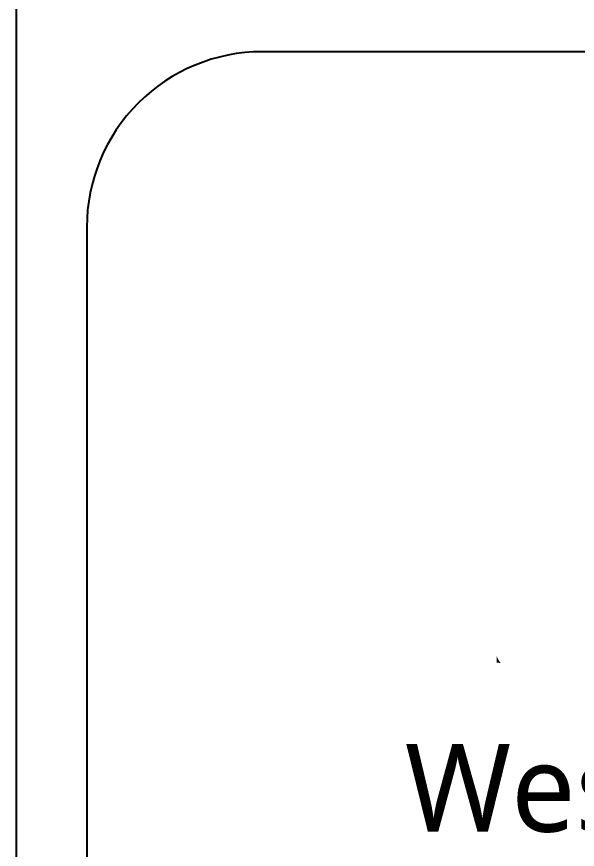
# Model space of a CAD drawing. Extents: x 0 to 420, y 0 to 297.
# Drawn here: x 352.5 to 360.49, y 70.47 to 82.34 of the extents above; entities that cross this region are included whole.
import ezdxf
from ezdxf.enums import TextEntityAlignment as Align

# ---------------------------------------------------------------- set-up
doc = ezdxf.new("R2010")
doc.units = 0
doc.layers.get('0').update_dxf_attribs({"linetype": 'CONTINUOUS'})
for name, color, linetype in [('T35', 3, 'CONTINUOUS'), ('TBLK18', 4, 'CONTINUOUS'), ('TBLK25', 1, 'CONTINUOUS'), ('TBLK35', 3, 'CONTINUOUS'), ('TBLK50', 7, 'CONTINUOUS')]:
    doc.layers.add(name, color=color, linetype=linetype)
doc.styles.add('ISO', font='iso3098b.shx')
doc.styles.add('logonorm', font='trebuc.TTF', dxfattribs={"width": 1.02, "height": 0.2})

# ---------------------------------------------------------------- blocks, each defined once
blk = doc.blocks.new('A3BBLK')
at = {"layer": 'TBLK50'}
blk.add_line((352.5, 4.5), (352.5, 292.5), dxfattribs=at)
blk = doc.blocks.new('State Logo')
at = {"layer": 'T35', "color": 1, "style": 'logonorm'}
blk.add_text('Western Australia', height=2.49981, dxfattribs=at).set_placement((0.047, -7.56), align=Align.MIDDLE)
blk = doc.blocks.new('a3_in_vtblk')
at = {"layer": 'TBLK50'}
blk.add_lwpolyline([(409.5, 40.5), (409.5, 79.341, 0.414214), (407, 81.841), (356, 81.841, 0.414214), (353.5, 79.341), (353.5, 40.5, 0.414214), (356, 38), (407, 38, 0.414214)], format="xyb", close=True, dxfattribs=at)
blk.add_blockref('A3BBLK', (0, 0))
at = {"layer": 'TBLK18', "xscale": 0.5, "yscale": 0.5, "zscale": 0.499999999999998}
blk.add_blockref('State Logo', (364.797, 75.162), dxfattribs=at)
at = {"layer": 'TBLK18', "style": 'ISO'}
for tag, p, height in [('GROUND_SURVEY_STD.', (381.875, 126.105), 1.8), ('SURVEY_CAPTURE_DATE', (381.945, 122.605), 1.8), ('MAPPING_SURVEY_STD.', (381.945, 119.105), 1.8), ('MAPPING_CAPTURE_DATE', (381.945, 115.605), 1.8), ('PROJECT_ZONE', (381.945, 112.105), 1.8), ('HEIGHT_DATUM', (381.945, 108.605), 1.8), ('CLIENT_STREET_NAME', (355.514, 86.941), 1.5), ('CLIENT_SUBURB_POSTCODE', (388.488, 86.941), 1.5), ('CLIENT_TELEPHONE_NO.', (368.306, 84.677), 1.5), ('CLIENT_FAX_NO.', (393.555, 84.677), 1.5), ('STREET_NAME', (355.514, 62.1), 1.5), ('SUBURB_POSTCODE', (388.488, 62.1), 1.5), ('TELEPHONE_NO.', (368.306, 59.836), 1.5), ('FAX_NO.', (393.555, 59.836), 1.5)]:
    blk.add_attdef(tag, p, '', height=height, dxfattribs=at)
for tag, p in [('CLIENT_MR_DIRECTORATE', (381.5, 92.96)), ('MR_DIRECTORATE', (381.5, 68.119))]:
    blk.add_attdef(tag, text='', height=1.5, dxfattribs=at).set_placement(p, align=Align.CENTER)
at = {"layer": 'TBLK25', "style": 'ISO'}
for tag, height, p in [('CLIENT_MR__BRANCH', 2, (381.5, 90.04)), ('MR_BRANCH', 2, (381.5, 65.199)), ('ROAD_SECTION', 1.75, (384.5, 29.162)), ('SLK', 1.75, (384.5, 26.108)), ('CHAINAGE', 1.75, (384.5, 19.205))]:
    blk.add_attdef(tag, text='', height=height, dxfattribs=at).set_placement(p, align=Align.CENTER)
for tag, p, height in [('FILE_NUMBER', (371.773, 54.237), 2.5), ('DESIGNED_/_DRAWN', (371.773, 49.487), 2), ('VERIFIED', (371.773, 44.487), 2), ('APPROVED', (371.773, 39.487), 2), ('LOCAL_AUTHORITY', (370.48, 16.733), 1.25)]:
    blk.add_attdef(tag, p, '', height=height, dxfattribs=at)
at = {"layer": 'TBLK35', "style": 'ISO', "width": 0.9}
for tag, p in [('ROAD_PROJECT&NUMBER', (384.5, 32.231)), ('DRAWING_DESCRIPTION', (384.5, 22.288))]:
    blk.add_attdef(tag, text='', height=2.5, dxfattribs=at).set_placement(p, align=Align.CENTER)
at = {"layer": 'TBLK50', "style": 'ISO'}
blk.add_attdef('MRWA_DRG_NUMBER', (356.288, 6.085), '', height=5, dxfattribs=at)

msp = doc.modelspace()

# ---------------------------------------------------------------- hatches: boundary and pattern name
at = {"layer": 'TBLK18', "linetype": 'Continuous', "lineweight": 0}
h = msp.add_hatch(color=256, dxfattribs=at)
edge = h.paths.add_edge_path()
edge.add_spline(control_points=[(359.344453, 73.224856), (359.344415, 73.22303), (359.34434, 73.219376), (359.344222, 73.213895), (359.344113, 73.208413), (359.343987, 73.202932), (359.34388, 73.19745), (359.343753, 73.191969), (359.343646, 73.186487), (359.343519, 73.181006), (359.343412, 73.175524), (359.343284, 73.170043), (359.343181, 73.164563), (359.343041, 73.159072), (359.342981, 73.153628), (359.342681, 73.148002), (359.343217, 73.143056), (359.340953, 73.136338), (359.346563, 73.136768), (359.349991, 73.13593), (359.353807, 73.135422), (359.357515, 73.134809), (359.361254, 73.134237), (359.364986, 73.133652), (359.368719, 73.133076), (359.372449, 73.132481), (359.376182, 73.131904), (359.379917, 73.131321), (359.383648, 73.130745), (359.387387, 73.130146), (359.391089, 73.129588), (359.39493, 73.128936), (359.398249, 73.128582), (359.405265, 73.126697), (359.395944, 73.134031), (359.392721, 73.138833), (359.387681, 73.144797), (359.383387, 73.150541), (359.379167, 73.156436), (359.37518, 73.162375), (359.371382, 73.168386), (359.367754, 73.174447), (359.364323, 73.180579), (359.361041, 73.186756), (359.35793, 73.192992), (359.354955, 73.199272), (359.352141, 73.205607), (359.349449, 73.211981), (359.34688, 73.218394), (359.345262, 73.222703), (359.344453, 73.224856)], knot_values=[0, 0, 0, 0, 0.054791261, 0.109653866, 0.164445127, 0.219308749, 0.27410001, 0.328963633, 0.383754893, 0.438618516, 0.493409777, 0.548273399, 0.60306466, 0.657928282, 0.712719543, 0.767583165, 0.82242166, 0.877285283, 0.915081127, 0.952876971, 0.990672815, 1.028409617, 1.066205461, 1.103977964, 1.141773808, 1.179510611, 1.217306455, 1.255102299, 1.292898143, 1.330634946, 1.36843079, 1.406163918, 1.443959762, 1.481696564, 1.557116445, 1.631570598, 1.705158253, 1.777976657, 1.850138996, 1.921715456, 1.992768077, 2.063375656, 2.133611729, 2.203534561, 2.273204805, 2.3426593, 2.411986677, 2.481143745, 2.550218025, 2.619224045, 2.619224045, 2.619224045, 2.619224045], degree=3, periodic=0)
h = msp.add_hatch(color=256, dxfattribs=at)
edge = h.paths.add_edge_path()
edge.add_spline(control_points=[(359.344453, 73.224856), (359.344415, 73.22303), (359.34434, 73.219376), (359.344222, 73.213895), (359.344113, 73.208413), (359.343987, 73.202932), (359.34388, 73.19745), (359.343753, 73.191969), (359.343646, 73.186487), (359.343519, 73.181006), (359.343412, 73.175524), (359.343284, 73.170043), (359.343181, 73.164563), (359.343041, 73.159072), (359.342981, 73.153628), (359.342681, 73.148002), (359.343217, 73.143056), (359.340953, 73.136338), (359.346563, 73.136768), (359.349991, 73.13593), (359.353807, 73.135422), (359.357515, 73.134809), (359.361254, 73.134237), (359.364986, 73.133652), (359.368719, 73.133076), (359.372449, 73.132481), (359.376182, 73.131904), (359.379917, 73.131321), (359.383648, 73.130745), (359.387387, 73.130146), (359.391089, 73.129588), (359.39493, 73.128936), (359.398249, 73.128582), (359.405265, 73.126697), (359.395944, 73.134031), (359.392721, 73.138833), (359.387681, 73.144797), (359.383387, 73.150541), (359.379167, 73.156436), (359.37518, 73.162375), (359.371382, 73.168386), (359.367754, 73.174447), (359.364323, 73.180579), (359.361041, 73.186756), (359.35793, 73.192992), (359.354955, 73.199272), (359.352141, 73.205607), (359.349449, 73.211981), (359.34688, 73.218394), (359.345262, 73.222703), (359.344453, 73.224856)], knot_values=[0, 0, 0, 0, 0.054791261, 0.109653866, 0.164445127, 0.219308749, 0.27410001, 0.328963633, 0.383754893, 0.438618516, 0.493409777, 0.548273399, 0.60306466, 0.657928282, 0.712719543, 0.767583165, 0.82242166, 0.877285283, 0.915081127, 0.952876971, 0.990672815, 1.028409617, 1.066205461, 1.103977964, 1.141773808, 1.179510611, 1.217306455, 1.255102299, 1.292898143, 1.330634946, 1.36843079, 1.406163918, 1.443959762, 1.481696564, 1.557116445, 1.631570598, 1.705158253, 1.777976657, 1.850138996, 1.921715456, 1.992768077, 2.063375656, 2.133611729, 2.203534561, 2.273204805, 2.3426593, 2.411986677, 2.481143745, 2.550218025, 2.619224045, 2.619224045, 2.619224045, 2.619224045], degree=3, periodic=0)
h = msp.add_hatch(color=256, dxfattribs=at)
edge = h.paths.add_edge_path()
edge.add_spline(control_points=[(359.344453, 73.224856), (359.344415, 73.22303), (359.34434, 73.219376), (359.344222, 73.213895), (359.344113, 73.208413), (359.343987, 73.202932), (359.34388, 73.19745), (359.343753, 73.191969), (359.343646, 73.186487), (359.343519, 73.181006), (359.343412, 73.175524), (359.343284, 73.170043), (359.343181, 73.164563), (359.343041, 73.159072), (359.342981, 73.153628), (359.342681, 73.148002), (359.343217, 73.143056), (359.340953, 73.136338), (359.346563, 73.136768), (359.349991, 73.13593), (359.353807, 73.135422), (359.357515, 73.134809), (359.361254, 73.134237), (359.364986, 73.133652), (359.368719, 73.133076), (359.372449, 73.132481), (359.376182, 73.131904), (359.379917, 73.131321), (359.383648, 73.130745), (359.387387, 73.130146), (359.391089, 73.129588), (359.39493, 73.128936), (359.398249, 73.128582), (359.405265, 73.126697), (359.395944, 73.134031), (359.392721, 73.138833), (359.387681, 73.144797), (359.383387, 73.150541), (359.379167, 73.156436), (359.37518, 73.162375), (359.371382, 73.168386), (359.367754, 73.174447), (359.364323, 73.180579), (359.361041, 73.186756), (359.35793, 73.192992), (359.354955, 73.199272), (359.352141, 73.205607), (359.349449, 73.211981), (359.34688, 73.218394), (359.345262, 73.222703), (359.344453, 73.224856)], knot_values=[0, 0, 0, 0, 0.054791261, 0.109653866, 0.164445127, 0.219308749, 0.27410001, 0.328963633, 0.383754893, 0.438618516, 0.493409777, 0.548273399, 0.60306466, 0.657928282, 0.712719543, 0.767583165, 0.82242166, 0.877285283, 0.915081127, 0.952876971, 0.990672815, 1.028409617, 1.066205461, 1.103977964, 1.141773808, 1.179510611, 1.217306455, 1.255102299, 1.292898143, 1.330634946, 1.36843079, 1.406163918, 1.443959762, 1.481696564, 1.557116445, 1.631570598, 1.705158253, 1.777976657, 1.850138996, 1.921715456, 1.992768077, 2.063375656, 2.133611729, 2.203534561, 2.273204805, 2.3426593, 2.411986677, 2.481143745, 2.550218025, 2.619224045, 2.619224045, 2.619224045, 2.619224045], degree=3, periodic=0)
h = msp.add_hatch(color=256, dxfattribs=at)
edge = h.paths.add_edge_path()
edge.add_spline(control_points=[(359.344453, 73.224856), (359.344415, 73.22303), (359.34434, 73.219376), (359.344222, 73.213895), (359.344113, 73.208413), (359.343987, 73.202932), (359.34388, 73.19745), (359.343753, 73.191969), (359.343646, 73.186487), (359.343519, 73.181006), (359.343412, 73.175524), (359.343284, 73.170043), (359.343181, 73.164563), (359.343041, 73.159072), (359.342981, 73.153628), (359.342681, 73.148002), (359.343217, 73.143056), (359.340953, 73.136338), (359.346563, 73.136768), (359.349991, 73.13593), (359.353807, 73.135422), (359.357515, 73.134809), (359.361254, 73.134237), (359.364986, 73.133652), (359.368719, 73.133076), (359.372449, 73.132481), (359.376182, 73.131904), (359.379917, 73.131321), (359.383648, 73.130745), (359.387387, 73.130146), (359.391089, 73.129588), (359.39493, 73.128936), (359.398249, 73.128582), (359.405265, 73.126697), (359.395944, 73.134031), (359.392721, 73.138833), (359.387681, 73.144797), (359.383387, 73.150541), (359.379167, 73.156436), (359.37518, 73.162375), (359.371382, 73.168386), (359.367754, 73.174447), (359.364323, 73.180579), (359.361041, 73.186756), (359.35793, 73.192992), (359.354955, 73.199272), (359.352141, 73.205607), (359.349449, 73.211981), (359.34688, 73.218394), (359.345262, 73.222703), (359.344453, 73.224856)], knot_values=[0, 0, 0, 0, 0.054791261, 0.109653866, 0.164445127, 0.219308749, 0.27410001, 0.328963633, 0.383754893, 0.438618516, 0.493409777, 0.548273399, 0.60306466, 0.657928282, 0.712719543, 0.767583165, 0.82242166, 0.877285283, 0.915081127, 0.952876971, 0.990672815, 1.028409617, 1.066205461, 1.103977964, 1.141773808, 1.179510611, 1.217306455, 1.255102299, 1.292898143, 1.330634946, 1.36843079, 1.406163918, 1.443959762, 1.481696564, 1.557116445, 1.631570598, 1.705158253, 1.777976657, 1.850138996, 1.921715456, 1.992768077, 2.063375656, 2.133611729, 2.203534561, 2.273204805, 2.3426593, 2.411986677, 2.481143745, 2.550218025, 2.619224045, 2.619224045, 2.619224045, 2.619224045], degree=3, periodic=0)

# ---------------------------------------------------------------- block references
at = {"color": 1}
msp.add_blockref('a3_in_vtblk', (0, 0), dxfattribs=at)

doc.saveas('drawing.dxf')
